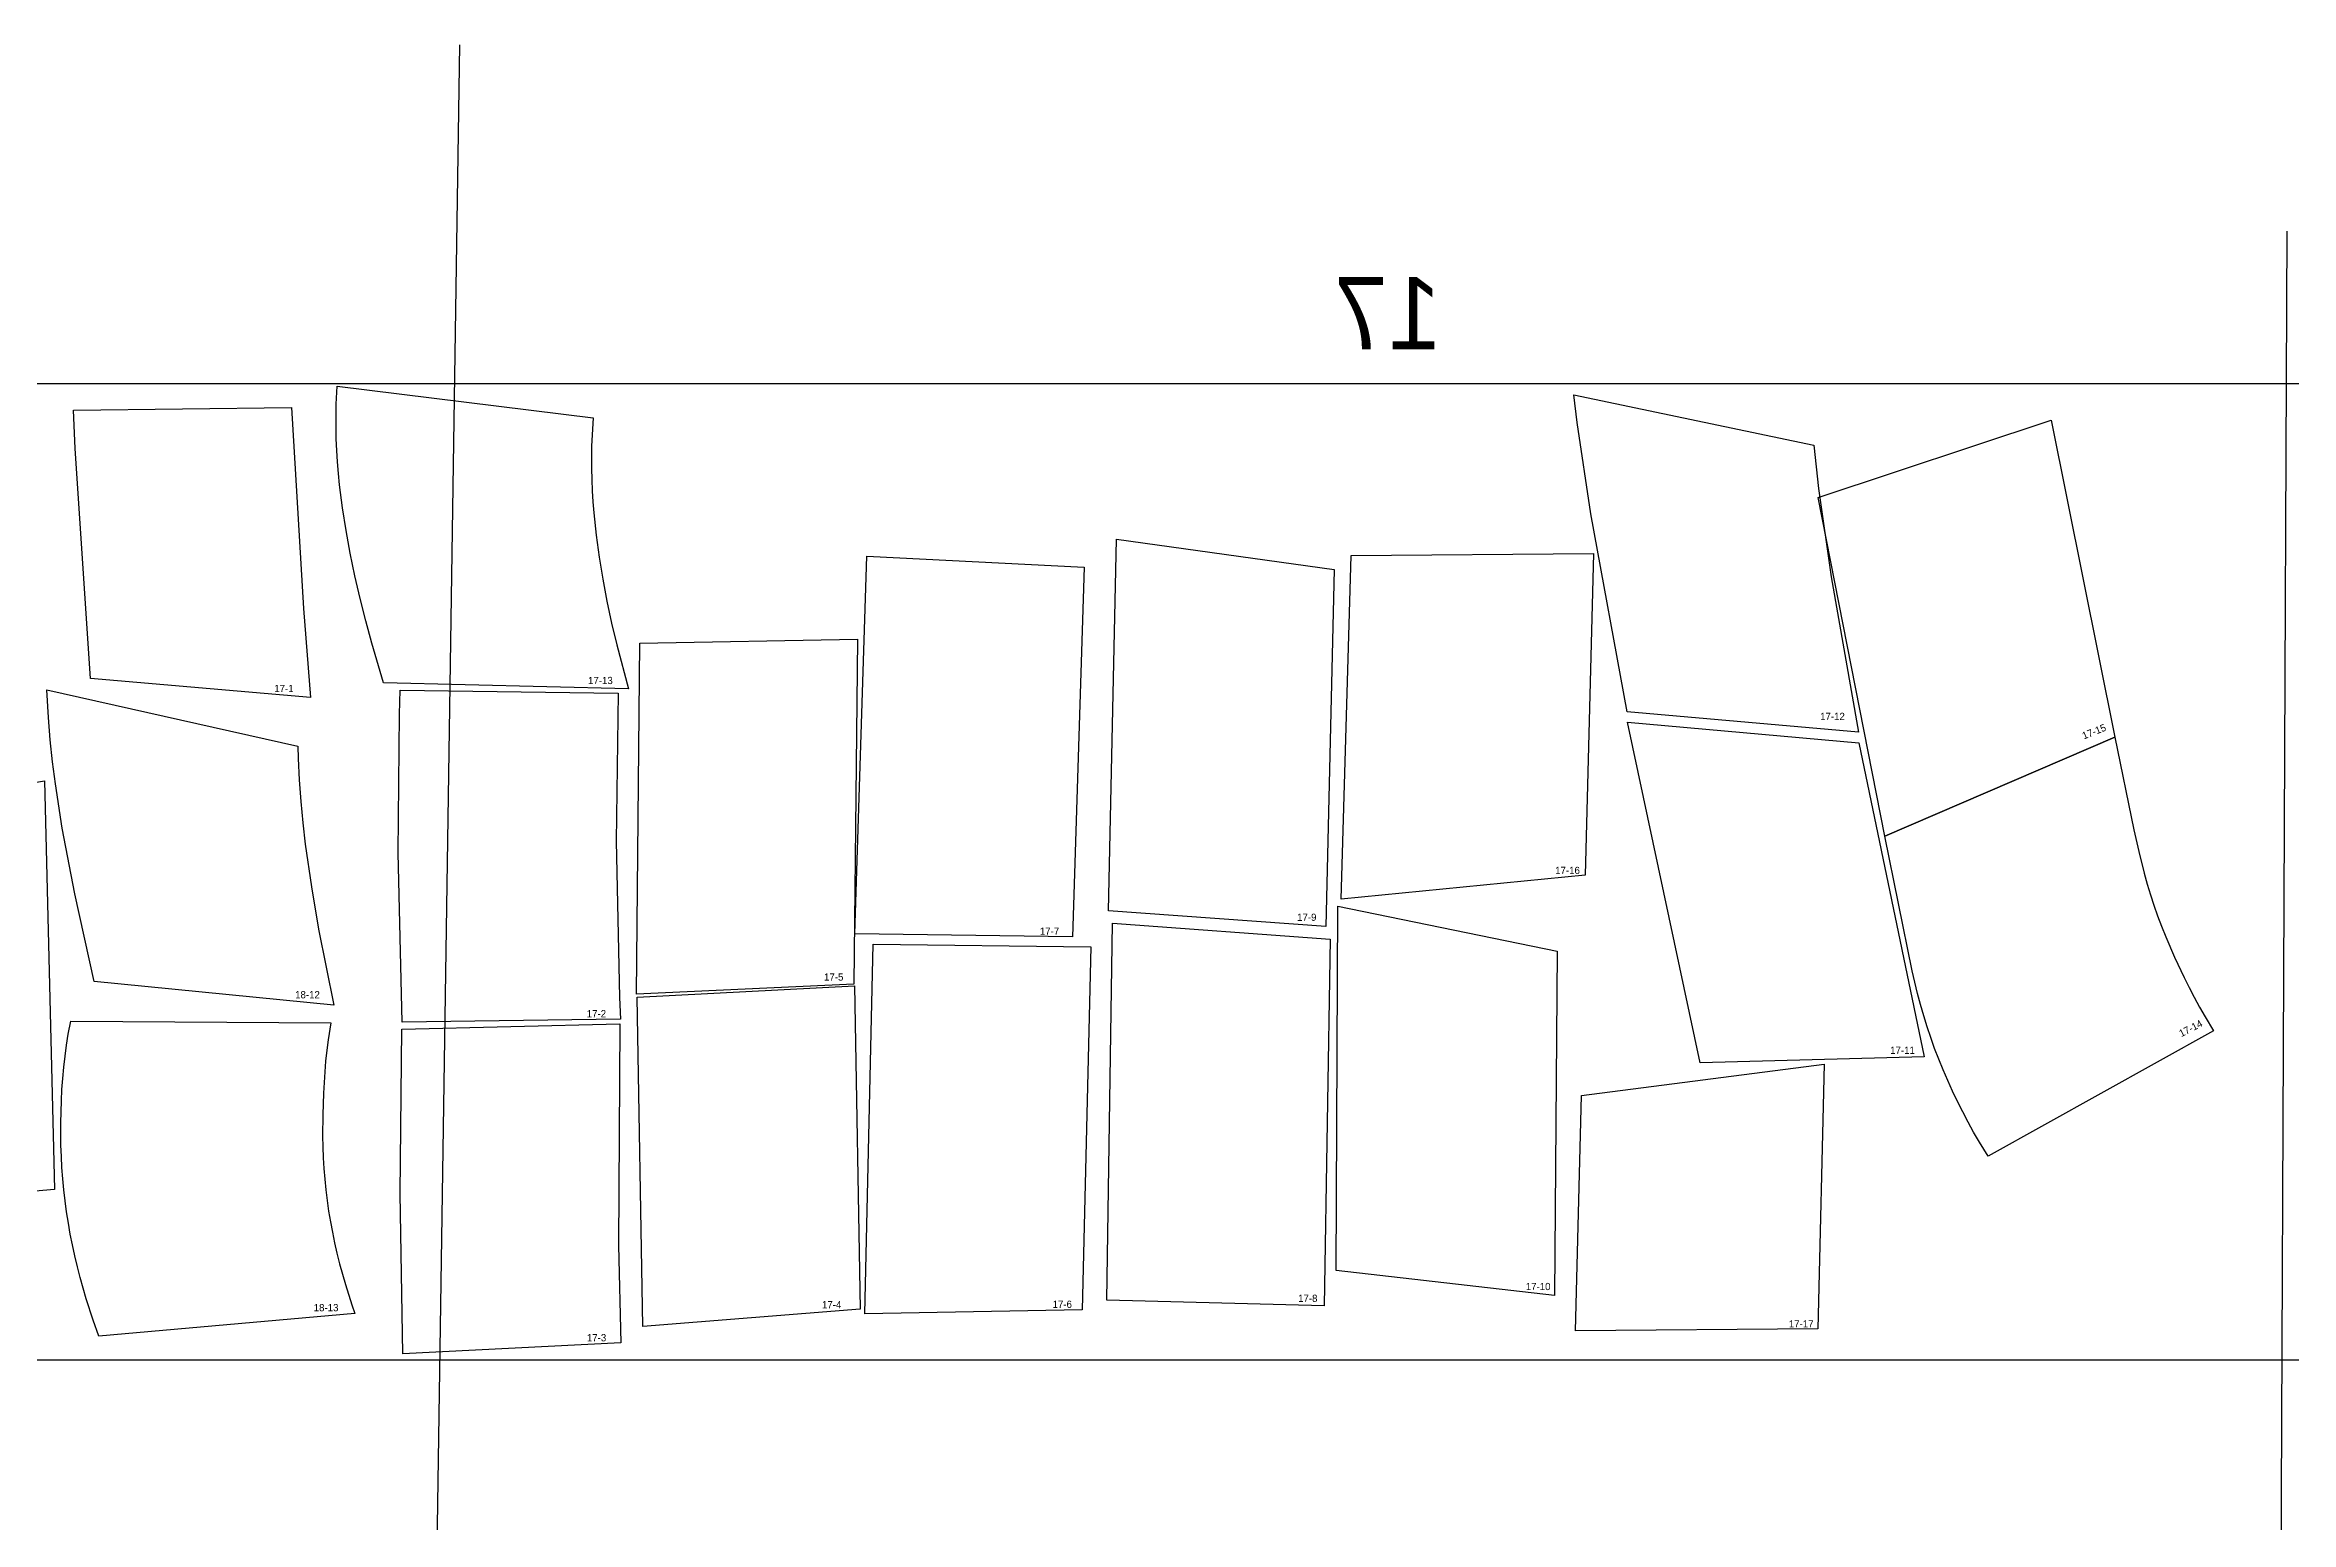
# Model space of a CAD drawing. Header units: millimetres. Extents: x 12942 to 18383, y 13072 to 17462.
# Drawn here: x 13999 to 14621, y 14796 to 15205 of the extents above; entities that cross this region are included whole.
import ezdxf

# ---------------------------------------------------------------- set-up
doc = ezdxf.new("R2010")
doc.units = ezdxf.units.MM
doc.header["$LTSCALE"] = 100
doc.header["$MEASUREMENT"] = 0
for name, color, linetype in [('CUT', 3, 'Continuous'), ('Default', 7, 'Continuous'), ('text', 1, 'Continuous')]:
    doc.layers.add(name, color=color, linetype=linetype)

msp = doc.modelspace()

# ---------------------------------------------------------------- linework, layer by layer
at = {"layer": 'CUT'}
for points in [[(14160.95, 15026.87), (14093.15, 15028.46), (14089.9, 15039.49), (14088.23, 15045.65), (14086.68, 15051.85), (14085.25, 15058.07), (14083.95, 15064.33), (14082.79, 15070.61), (14081.81, 15076.92), (14081.01, 15083.26), (14080.7, 15086.43), (14080.43, 15089.62), (14080.23, 15092.8), (14080.09, 15095.99), (14080.02, 15099.19), (14080.01, 15102.38), (14080.07, 15105.57), (14080.3, 15110.61), (14151.1, 15101.8), (14150.82, 15097.09), (14150.71, 15094), (14150.67, 15090.91), (14150.68, 15087.82), (14150.75, 15084.74), (14150.88, 15081.65), (14151.06, 15078.57), (14151.31, 15075.49), (14151.94, 15069.35), (14152.78, 15063.23), (14153.78, 15057.14), (14154.95, 15051.07), (14156.25, 15045.03), (14157.68, 15039.03), (14160.95, 15026.87)], [(14067.71, 15104.7), (14071.02, 15049.08), (14072.99, 15024.45), (14012.13, 15029.65), (14007.84, 15093.37), (14007.37, 15103.9), (14067.71, 15104.7)], [(14501.08, 15014.8), (14437.12, 15020.51), (14427.04, 15075.29), (14423.28, 15100.56), (14422.34, 15108.16), (14488.73, 15094.29), (14490.05, 15082.24), (14493.51, 15057.78), (14501.08, 15014.8)], [(14554.38, 15101.12), (14571.98, 15013.5), (14508.42, 14986.05), (14489.97, 15079.76), (14554.38, 15101.12)], [(14356.09, 15059.85), (14353.8, 14961.03), (14293.63, 14965.43), (14295.87, 15068.27), (14356.09, 15059.85)], [(14286.94, 15060.52), (14283.67, 14958.23), (14223.53, 14959), (14226.83, 15063.5), (14286.94, 15060.52)], [(14427.78, 15064.29), (14425.54, 14975.23), (14358, 14968.67), (14360.75, 15063.69), (14427.78, 15064.29)], [(14224.24, 15040.53), (14223.25, 14945.16), (14163.08, 14942.36), (14164.08, 15039.42), (14224.24, 15040.53)], [(14069.43, 15011), (14069.55, 15007.57), (14069.86, 15001.63), (14070.29, 14995.7), (14070.84, 14989.77), (14071.52, 14983.86), (14073.19, 14972.08), (14075.2, 14960.36), (14079.45, 14939.31), (14013.12, 14945.88), (14007.75, 14970.09), (14004.31, 14988.29), (14002.42, 15000.5), (14001.63, 15006.62), (14000.98, 15012.76), (14000.46, 15018.92), (14000.03, 15026.59), (14069.43, 15011)], [(14158.68, 14935.43), (14098.34, 14934.64), (14097.19, 14981.48), (14097.53, 15019.8), (14097.71, 15026.47), (14158.06, 15025.64), (14157.52, 14984.69), (14158.45, 14941.47), (14158.68, 14935.43)], [(14501.21, 15011.87), (14519.23, 14925.05), (14457.35, 14923.34), (14437.26, 15017.57), (14501.21, 15011.87)], [(14571.98, 15013.5), (14577.23, 14987.8), (14578.62, 14981.78), (14580.15, 14975.8), (14580.99, 14972.82), (14581.88, 14969.87), (14582.83, 14966.93), (14583.85, 14964.01), (14584.93, 14961.12), (14586.07, 14958.25), (14588.52, 14952.58), (14591.14, 14946.99), (14592.53, 14944.23), (14593.96, 14941.49), (14595.44, 14938.79), (14596.97, 14936.1), (14599.32, 14932.21), (14536.95, 14897.56), (14534.56, 14901.42), (14532.96, 14904.18), (14531.41, 14906.98), (14529.92, 14909.8), (14528.49, 14912.66), (14527.12, 14915.54), (14525.8, 14918.45), (14524.53, 14921.38), (14523.32, 14924.33), (14522.17, 14927.31), (14521.09, 14930.32), (14520.08, 14933.35), (14519.14, 14936.4), (14518.26, 14939.47), (14517.43, 14942.55), (14515.93, 14948.76), (14508.42, 14986.05), (14571.98, 15013.5)], [(14002.13, 14888.31), (13934.58, 14882.49), (13932.72, 14989.99), (13999.4, 15001.42), (14002.13, 14888.31)], [(14417.76, 14954.22), (14417.02, 14858.97), (14356.6, 14865.88), (14357.13, 14966.68), (14417.76, 14954.22)], [(14354.95, 14957.6), (14353.34, 14856.1), (14293.18, 14857.69), (14294.77, 14962), (14354.95, 14957.6)], [(14288.75, 14955.46), (14286.4, 14854.98), (14226.24, 14853.87), (14228.61, 14956.23), (14288.75, 14955.46)], [(14223.46, 14944.65), (14224.98, 14855.15), (14164.88, 14850.44), (14163.31, 14941.5), (14223.46, 14944.65)], [(14078.58, 14934.45), (14077.84, 14929.76), (14077.45, 14926.81), (14077.14, 14923.85), (14076.89, 14920.89), (14076.52, 14914.95), (14076.32, 14909), (14076.3, 14903.06), (14076.36, 14900.08), (14076.48, 14897.11), (14076.66, 14894.14), (14076.89, 14891.18), (14077.19, 14888.22), (14077.55, 14885.26), (14077.97, 14882.32), (14078.46, 14879.38), (14079, 14876.46), (14079.61, 14873.55), (14080.28, 14870.65), (14081.01, 14867.77), (14081.79, 14864.9), (14082.62, 14862.04), (14084.42, 14856.37), (14085.23, 14853.99), (14014.37, 14847.72), (14012.83, 14852.13), (14010.94, 14858.01), (14009.25, 14863.95), (14008.48, 14866.94), (14007.77, 14869.95), (14007.11, 14872.96), (14006.52, 14875.99), (14005.98, 14879.03), (14005.5, 14882.08), (14005.09, 14885.14), (14004.74, 14888.21), (14004.45, 14891.29), (14004.22, 14894.37), (14004.05, 14897.45), (14003.94, 14900.53), (14003.89, 14903.62), (14003.89, 14906.71), (14004.06, 14912.88), (14004.22, 14915.97), (14004.44, 14919.05), (14004.71, 14922.12), (14005.06, 14925.19), (14005.48, 14928.25), (14005.97, 14931.3), (14006.63, 14934.9), (14078.58, 14934.45)], [(14158.48, 14934.11), (14158.15, 14872.82), (14158.77, 14845.85), (14098.49, 14842.83), (14097.75, 14887.24), (14098.2, 14932.68), (14158.48, 14934.11)], [(14489.9, 14849.79), (14422.87, 14849.2), (14424.51, 14914.3), (14491.6, 14922.98), (14489.9, 14849.79)]]:
    msp.add_lwpolyline(points, dxfattribs=at)
at = {"layer": 'Default'}
for p, q in [((14114.12, 15204.99), (14101.94, 14387.58)), ((14619.57, 15153.5), (14616.07, 14388.15))]:
    msp.add_line(p, q, dxfattribs=at)
msp.add_lwpolyline([(13056.03, 15111.18), (13056.03, 14841.18), (15556.03, 14841.18), (15556.03, 15111.18), (13056.03, 15111.18)], dxfattribs=at)

# ---------------------------------------------------------------- texts
at = {"layer": 'text', "extrusion": (0, 0, -1), "insert": (14385.85, 15140.77), "char_height": 20, "width": 9.39, "attachment_point": 1, "text_direction": (-1, 0, 0)}
msp.add_mtext('17', dxfattribs=at)
at = {"layer": 'text', "char_height": 2, "width": 9.39, "attachment_point": 1}
for s, insert in [('17-13', (14149.72, 15030.14)), ('17-1', (14062.93, 15027.93)), ('17-12', (14490.49, 15020.21)), ('17-16', (14417.2, 14977.59)), ('17-7', (14274.69, 14960.79)), ('17-9', (14345.83, 14964.63)), ('17-5', (14214.99, 14948.1)), ('18-12', (14068.7, 14943.21)), ('17-2', (14149.35, 14937.95)), ('17-11', (14509.86, 14927.82)), ('17-10', (14409.08, 14862.47)), ('18-13', (14073.84, 14856.62)), ('17-4', (14214.42, 14857.43)), ('17-6', (14278.2, 14857.55)), ('17-8', (14346.11, 14859.2)), ('17-3', (14149.4, 14848.3)), ('17-17', (14481.83, 14852.13))]:
    msp.add_mtext(s, dxfattribs=dict(at, insert=insert))
for s, insert, rotation in [('17-15', (14562.7, 15014.67), 21.78487), ('17-14', (14589.48, 14932.21), 27.34963)]:
    msp.add_mtext(s, dxfattribs=dict(at, insert=insert, rotation=rotation))

doc.saveas('drawing.dxf')
